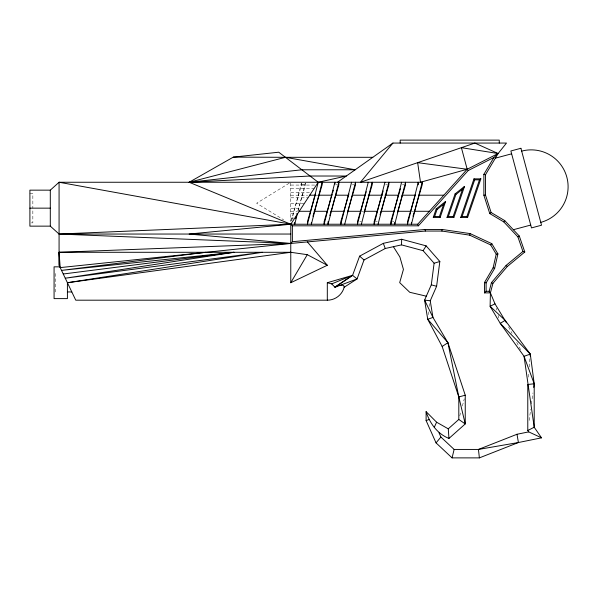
<?xml version="1.0" encoding="UTF-8"?>
<svg xmlns="http://www.w3.org/2000/svg" width="598" height="598" viewBox="0 0 598 598"><rect width="100%" height="100%" fill="white"/><g stroke="black" fill="none" stroke-linecap="round" stroke-linejoin="round"><path stroke-width="0.45" stroke-dasharray="2.99 2.24" d="M528.385 377.129L528.692 373.444M529.223 367L529.985 357.791M428.355 314.645L428.729 311.872M429.484 306.34L429.857 303.575M529.17 420.424L530.68 409.421M531.435 403.927L532.953 392.931M291.712 220.58L301.377 182.966M298.043 211.199L305.301 182.966M459.765 415.864L460.953 411.372M462.381 405.982L464.287 398.799M290.957 221.051L301.564 184.797L301.564 183.1M297.916 210.683L305.488 184.797L305.488 183.1M289.185 183.227L256.639 203.238L283.631 219.832M301.564 184.797L305.488 184.797M335.695 184.797L337.265 184.797M352.372 184.797L353.941 184.797M385.717 184.797L387.287 184.797M402.394 184.797L403.964 184.797M290.77 185.066L316.394 185.066M290.77 188.4L314.212 188.4M290.77 192.743L311.371 192.743M29.9 193.438L32.845 193.438L32.845 208.149M290.77 195.195L307.574 195.195M315.968 195.195L317.837 195.195M290.77 197.811L308.06 197.811M290.77 203.238L304.502 203.238M290.77 208.672L300.951 208.672M290.77 211.281L297.281 211.281M361.454 211.281L363.315 211.281M411.678 211.281L413.539 211.281M290.77 213.733L297.64 213.733M290.77 218.076L294.792 218.076M359.824 221.679L361.394 221.679M375.716 221.679L377.286 221.679M392.385 221.679L393.955 221.679M31.373 222.86L32.845 222.86L32.845 209.674M508.599 326.882L512.038 333.422M516.754 342.407L520.619 349.763M496.168 308.254L496.646 310.033M498.082 315.355L498.799 318.016M290.77 182.966L290.77 221.41M55.442 273.51L55.442 291.944"/><path stroke-width="0.9" d="M448.956 438.431L448.268 428.841L436.585 422.188L426.112 411.648C429.663 423.205 437.43 433.901 448.956 438.431L465.244 423.937L458.808 396.952L442.154 346.459L427.727 319.257L424.595 300.091L431.3 284.82L434.111 263.232L423.122 250.697L401.527 244.874L401.654 239.26L383.325 243.341L359.615 256.153L352.573 275.342L335.037 287.249L331.673 283.901L327.308 282.727L327.308 300.189L75.752 300.189L59.075 265.265L59.075 182.255L422.203 182.255L422.203 184.797L415.416 208.014M337.519 182.255L392.938 143.064L506.491 143.064L498.127 153.522L485.464 174.758L485.464 194.963L491.1 212.522L504.764 220.632L519.303 236.046L524.797 251.997L507.276 266.514L492.901 283.392L490.412 292.878L490.106 306.318L500.242 323.339L524.05 356.296L534.208 383.767L534.208 427.241L541.519 437.833L518.414 442.527L478.445 449.434L454.129 449.434L440.905 437.048L438.992 432.765M441.944 231.052L442.064 229.453L425.2 229.453L292.37 241.697L290.77 243.446L60.189 267.605L59.075 252.289L290.77 243.446L425.275 231.052L441.944 231.052L469.699 235.149L490.689 244.911L496.213 254.172L493.148 267.762L484.507 282.48L484.507 292.878L490.412 292.878L494.972 303.821L506.454 322.8M530.134 355.945L530.291 354.106L505.168 320.349L490.106 306.318L494.972 303.821M430.239 300.801L424.595 300.091L432.952 317.433L427.727 319.257L447.924 342.706L458.808 396.952L458.808 419.452L465.244 423.937L465.244 395.203L447.924 342.706L432.952 317.433L430.239 300.801L436.607 286.3L439.836 261.49L426.127 245.86L401.654 239.26M533.708 387.429L534.208 383.767L530.291 354.106L500.242 323.339L505.168 320.349M484.507 292.878L486.107 291.286L486.107 282.914L494.651 268.353L497.91 253.903L491.81 243.67L470.163 233.601L442.064 229.453M541.519 437.833L528.729 431.883L516.993 434.268L518.414 442.527L479.387 457.881L452.073 457.881L454.129 449.434M297.393 213.733L294.694 224.228L294.694 222.531M351.587 182.255L340.793 224.228L340.793 221.679L348.888 194.021M344.717 224.228L355.511 182.255L355.511 184.797L348.948 207.214M368.256 182.255L357.469 224.228L357.469 221.679L366.23 191.726M361.394 224.228L372.18 182.255L372.18 184.797L364.092 212.462M384.933 182.255L374.146 224.228L374.146 221.679L383.131 190.964M378.071 224.228L388.857 182.255L388.857 184.797L380.096 214.749M401.609 182.255L390.815 224.228L390.815 221.679L397.378 199.261M422.203 182.255L411.417 224.228L411.417 222.531M490.412 292.878L489.179 291.286L491.451 282.637L506.147 265.377L522.929 251.466L524.797 251.997M295.636 218.479L296.062 217.014M315.542 194.021L307.447 221.679L307.447 224.228L318.233 182.255L346.339 176.021L310.041 176.021L189.155 182.255L233.295 157.132L278.735 152.206L318.233 182.255L290.77 224.228L290.77 282.727L327.308 265.265L307.379 241.921M312.948 216.282L314.07 212.462M314.324 211.572L322.158 184.797L322.158 182.255L311.371 224.228L311.371 222.531M330.911 198.469L324.123 221.679L324.123 224.228L334.91 182.255L334.91 183.952M331.172 197.579L332.211 194.021M332.66 192.489L333.333 190.201M329.849 215.519L330.739 212.462M331 211.572L332.04 208.014M332.279 207.214L338.834 184.797L338.834 182.255L328.048 224.228L328.048 221.679M347.416 212.462L348.716 208.014M397.61 198.469L399.8 190.964M400.025 190.201L400.458 188.736M397.438 212.462L405.534 184.797L405.534 182.255L394.74 224.228L394.74 222.531M414.048 199.261L407.492 221.679L407.492 224.228L418.279 182.255L418.279 184.797M414.279 198.469L415.326 194.911M412.994 216.282L413.891 213.224M414.115 212.462L415.154 208.904M469.699 235.149L470.163 233.601M433.273 217.448L436.189 208.941L445.637 201.421L440.135 217.448L433.273 217.448L434.649 216.469L437.026 209.532L443.619 204.284L445.637 201.421M440.135 217.448L439.44 216.469L443.619 204.284M447.005 217.448L455.085 193.901L464.534 186.374L453.867 217.448L447.005 217.448L448.38 216.469L455.923 194.485L462.516 189.237L464.534 186.374M453.867 217.448L453.172 216.469L462.516 189.237M460.737 217.448L473.982 178.854L480.852 178.854L467.599 217.448L460.737 217.448L462.112 216.469L474.685 179.834L473.982 178.854M467.599 217.448L466.903 216.469L479.476 179.834L480.852 178.854M401.527 244.874L385.254 248.499L364.025 259.966L357.066 278.937L344.179 287.249A17.462 17.462 0 0 1 327.308 300.189M434.298 427.301L436.585 422.188M290.77 282.727L307.275 254.681L327.308 265.265M522.929 251.466L517.905 236.89L503.755 221.888L489.769 213.583L483.872 195.21L483.872 174.317L493.933 157.453L498.127 153.522L474.849 143.064L360.459 182.255L392.938 143.064M423.122 250.697L426.127 245.86M503.755 221.888L504.764 220.632M452.073 457.881L436.047 442.879L440.905 437.048M290.77 234.042L59.075 234.042L290.77 243.446L189.155 234.042L290.77 224.228L59.075 182.255L50.299 190.149L29.9 190.149L29.9 226.141L50.299 226.141L59.075 234.042L290.77 224.228L417.696 224.228L467.18 169.264L498.127 153.522L461.394 147.669L467.18 169.264L468.167 170.557L418.406 225.82L292.37 225.82L290.77 224.228L189.155 182.255L285.448 157.311L372.786 157.311M490.689 244.911L491.81 243.67M448.268 428.841L458.808 419.452M489.769 213.583L491.1 212.522M334.873 287.092L352.573 275.342L357.066 278.937L335.037 287.249M442.154 346.459L447.924 342.706M517.905 236.89L519.303 236.046M468.167 170.557L493.933 157.453M528.729 431.883L527.78 430.5L534.208 427.241L524.05 356.296L530.291 354.106M331.673 283.901L352.573 275.342L327.308 282.727M516.993 434.268L478.445 449.434L479.387 457.881M436.047 442.879L426.112 420.573L429.072 419.519M434.111 263.232L439.836 261.49M458.808 396.952L465.244 395.203M495.353 158.178L511.634 153.813M513.338 229.722L530.725 225.065M496.213 254.172L497.91 253.903M483.872 195.21L485.464 194.963M59.822 266.835L54.074 266.835L54.074 298.619L67.41 298.619L67.41 282.727L262.41 252.289L65.257 278.212L234.05 252.289L61.519 270.386L205.69 252.289M339.761 285.463L342.116 285.134L343.783 285.717L344.179 287.249M67.41 282.727L290.77 252.289L307.275 254.681M63.246 273.996L234.05 252.289M534.208 383.767L527.78 384.492L527.78 430.5M189.155 182.255L301.841 169.78L355.152 169.78L285.448 157.311L233.295 157.132M474.685 179.834L479.476 179.834M309.435 195.195L315.041 195.195M318.771 195.195L331.838 195.195M335.568 195.195L348.634 195.195M352.372 195.195L365.438 195.195M368.233 195.195L382.234 195.195M385.037 195.195L398.104 195.195M401.834 195.195L414.9 195.195M418.63 195.195L443.828 195.195M29.9 208.149L50.299 208.149M299.142 211.281L310.302 211.281M314.025 211.281L327.046 211.281M330.761 211.281L343.783 211.281M347.505 211.281L360.527 211.281M364.242 211.281L377.263 211.281M380.986 211.281L394.007 211.281M397.722 211.281L410.744 211.281M414.466 211.281L429.349 211.281M434.649 216.469L439.44 216.469M448.38 216.469L453.172 216.469M462.112 216.469L466.903 216.469M290.77 223.51L291.241 223.51M290.77 252.289L59.075 252.289L59.359 265.863M486.107 291.286L489.179 291.286M67.41 291.944L71.812 291.944M426.314 296.189L409.735 292.28L399.688 282.63L403.433 269.421L399.883 256.968L393.387 246.682M484.507 282.48L486.107 282.914M483.872 174.317L485.464 174.758M431.3 284.82L436.607 286.3M493.148 267.762L494.651 268.353M491.451 282.637L492.901 283.392M455.085 193.901L455.923 194.485M436.189 208.941L437.026 209.532M359.615 256.153L364.025 259.966M506.147 265.377L507.276 266.514M417.696 224.228L418.406 225.82M383.325 243.341L385.254 248.499M425.2 229.453L425.275 231.052M499.263 143.064L499.263 140.119L400.167 140.119L400.167 143.064M426.112 411.648L426.112 420.573M292.37 225.82L292.37 241.697M50.299 190.149L50.299 226.141M521.673 151.122A36.882 36.882 0 0 1 566.844 177.202A36.882 36.882 0 0 1 540.764 222.374M467.18 169.264L420.499 182.255L417.651 162.656L467.18 169.264M520.91 148.282L510.871 150.973L531.487 227.905L541.526 225.214L520.91 148.282"/></g></svg>
